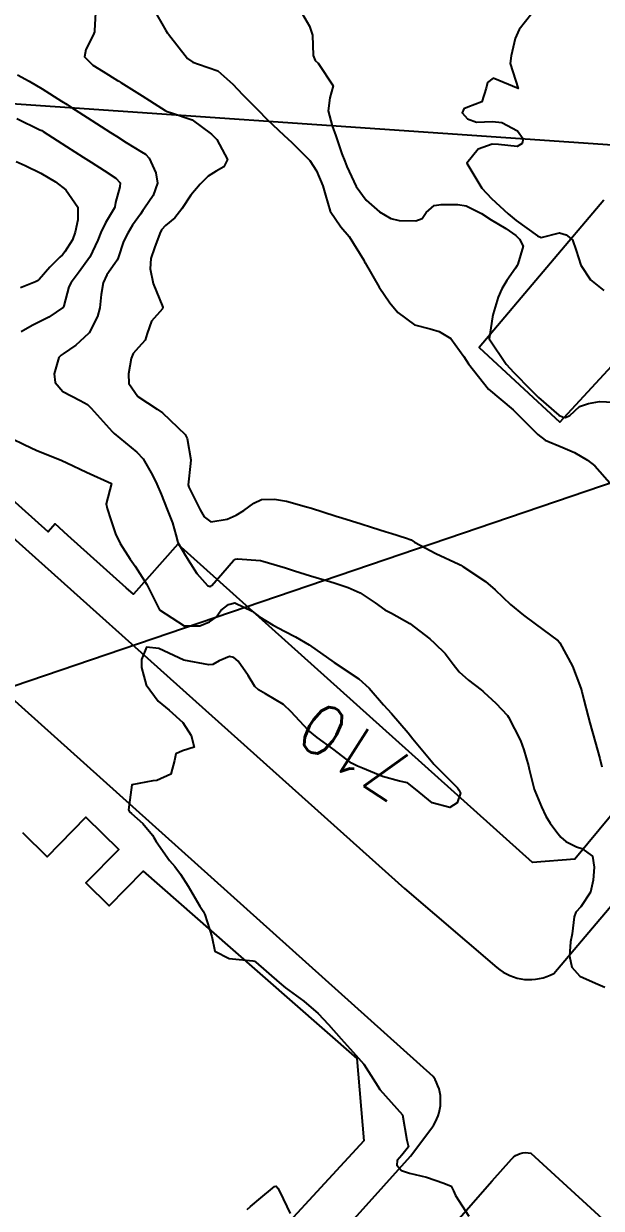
# Model space of a CAD drawing. Header units: metres. Extents: x 286371 to 293043, y 7462578 to 7466404.
# Drawn here: x 289960.7 to 290006.9, y 7463919.3 to 7464013.8 of the extents above; entities that cross this region are included whole.
import ezdxf
from ezdxf.enums import TextEntityAlignment as Align

# ---------------------------------------------------------------- set-up
doc = ezdxf.new("R2010")
doc.units = ezdxf.units.M
doc.header["$MEASUREMENT"] = 0
doc.linetypes.add('CONTINUO', pattern=[0])
for name, color, linetype in [('Cotas', 45, 'Continuous'), ('Curvas de Nivel 1m', 11, 'Continuous'), ('Curvas de Nivel 5m', 15, 'Continuous'), ('Edificações', 30, 'Continuous'), ('TEXTO', 45, 'Continuous'), ('Vias primárias', 230, 'Continuous')]:
    doc.layers.add(name, color=color, linetype=linetype)
doc.styles.add('Style-STANDARD', font='STANDARD.shx')

msp = doc.modelspace()

# ---------------------------------------------------------------- linework, layer by layer
at = {"layer": 'Curvas de Nivel 1m', "flags": 128}
for points, elevation in [([(289966.492, 7464015.152), (289966.392, 7464013.269), (289966.372, 7464013.163), (289966.28, 7464012.89), (289965.684, 7464011.752), (289965.59, 7464011.174), (289966.244, 7464010.522), (289967.085, 7464009.996), (289968.226, 7464009.295), (289968.326, 7464009.233), (289968.495, 7464009.129), (289969.559, 7464008.462), (289970.199, 7464008.065), (289971.744, 7464007.071), (289972.015, 7464006.901), (289972.18, 7464006.811), (289972.532, 7464006.706), (289974.171, 7464006.14), (289975.729, 7464005.011), (289976.147, 7464004.567), (289976.997, 7464002.991), (289976.721, 7464002.389), (289976.11, 7464002.055), (289975.47, 7464001.648), (289974.814, 7464001.024), (289974.081, 7464000.146), (289973.346, 7463999.055), (289972.785, 7463998.332), (289972.044, 7463997.728), (289971.738, 7463997.38), (289971.595, 7463997.081), (289971.177, 7463995.927), (289970.891, 7463995.091), (289970.823, 7463994.261), (289971.077, 7463993.088), (289971.829, 7463991.193), (289971.819, 7463991.076), (289970.938, 7463990.08), (289970.59, 7463989.094), (289970.426, 7463988.577), (289969.897, 7463987.976), (289969.48, 7463987.521), (289969.31, 7463987.113), (289969.092, 7463985.89), (289969.116, 7463985.116), (289969.839, 7463984.074), (289971.399, 7463983.081), (289971.82, 7463982.789), (289973.616, 7463981.047), (289973.789, 7463980.727), (289974.062, 7463979.04), (289974.059, 7463978.739), (289973.855, 7463977.042), (289973.912, 7463976.85), (289974.808, 7463975.028), (289975.134, 7463974.471), (289975.68, 7463974.077), (289976.973, 7463974.285), (289977.688, 7463974.609), (289978.301, 7463974.975), (289979.097, 7463975.57), (289979.708, 7463975.871), (289980.749, 7463975.898), (289981.706, 7463975.726), (289983.317, 7463975.283), (289983.698, 7463975.165), (289984.606, 7463974.881), (289985.689, 7463974.54), (289986.145, 7463974.399), (289987.68, 7463973.915), (289988.511, 7463973.652), (289989.671, 7463973.29), (289990.043, 7463973.171), (289991.305, 7463972.772), (289991.575, 7463972.678), (289991.662, 7463972.637), (289991.946, 7463972.474), (289993.647, 7463971.566), (289995.485, 7463970.707), (289995.633, 7463970.631), (289995.802, 7463970.531), (289997.614, 7463969.332), (289998.363, 7463968.663), (289999.587, 7463967.478), (290000.631, 7463966.629), (290001.564, 7463965.946), (290003.416, 7463964.586), (290003.542, 7463964.442), (290004.558, 7463962.569), (290005.211, 7463960.827), (290005.289, 7463960.557), (290005.464, 7463959.88), (290005.801, 7463958.549), (290005.934, 7463958.049), (290006.354, 7463956.54), (290006.728, 7463955.2), (290006.905, 7463954.532)], 708), ([(289971.049, 7464015.083), (289972.074, 7464013.281), (289972.218, 7464013.065), (289972.283, 7464012.977), (289973.809, 7464011.041), (289974.24, 7464010.738), (289974.686, 7464010.579), (289976.23, 7464010.052), (289977.43, 7464008.986), (289978.202, 7464008.173), (289979.419, 7464006.956), (289980.172, 7464006.169), (289981.503, 7464004.924), (289982.146, 7464004.352), (289983.569, 7464002.893), (289984.112, 7464002.071), (289984.616, 7464000.877), (289984.818, 7464000.138), (289985.209, 7463998.867), (289986.045, 7463997.614), (289986.712, 7463996.844), (289987.887, 7463994.945), (289987.955, 7463994.825), (289988.003, 7463994.737), (289989.117, 7463992.807), (289989.955, 7463991.546), (289990.606, 7463990.785), (289991.93, 7463989.796), (289993.183, 7463989.481), (289993.915, 7463989.276), (289994.837, 7463988.72), (289995.883, 7463987.271), (289996.238, 7463986.699), (289997.844, 7463984.674), (289999.82, 7463983.018), (290000.194, 7463982.639), (290001.79, 7463981.039), (290002.38, 7463980.606), (290003.776, 7463980.022), (290004.715, 7463979.625), (290005.761, 7463979.002), (290006.328, 7463978.546), (290007.731, 7463976.991)], 707), ([(289982.806, 7464014.907), (289983.55, 7464013.63), (289983.801, 7464012.892), (289983.853, 7464011.287), (289984.014, 7464010.888), (289984.241, 7464010.657), (289985.452, 7464008.866), (289985.174, 7464007.895), (289985.038, 7464006.872), (289985.37, 7464005.662), (289985.649, 7464004.862), (289986.133, 7464003.443), (289986.361, 7464002.851), (289986.532, 7464002.434), (289987.274, 7464000.837), (289988.078, 7463999.736), (289989.13, 7463998.808), (289990.056, 7463998.283), (289990.712, 7463998.127), (289992.054, 7463998.084), (289992.546, 7463998.268), (289992.868, 7463998.752), (289993.499, 7463999.317), (289994.074, 7463999.401), (289995.402, 7463999.387), (289996.073, 7463999.3), (289997.278, 7463998.686), (289998.056, 7463998.168), (289999.221, 7463997.482), (290000.038, 7463996.912), (290000.317, 7463996.64), (290000.599, 7463996.059), (290000.191, 7463994.642), (290000.126, 7463994.518), (289999.997, 7463994.307), (289999.309, 7463993.322), (289998.92, 7463992.66), (289998.623, 7463992.003), (289998.222, 7463990.67), (289998.175, 7463990.426), (289997.904, 7463988.674), (289999.264, 7463986.654), (289999.864, 7463986.004), (290001.235, 7463984.624), (290001.835, 7463984.008), (290003.471, 7463982.59), (290003.812, 7463982.427), (290003.989, 7463982.405), (290004.335, 7463982.577), (290005.106, 7463983.284), (290005.828, 7463983.51), (290006.7, 7463983.672), (290007.831, 7463983.636)], 706), ([(289960.231, 7464009.741), (289961.173, 7464009.24), (289962.215, 7464008.609), (289963.754, 7464007.647), (289964.197, 7464007.366), (289964.47, 7464007.19), (289966.168, 7464006.1), (289967.668, 7464005.142), (289968.15, 7464004.835), (289968.92, 7464004.345), (289970.132, 7464003.603), (289970.446, 7464003.415), (289970.755, 7464003.095), (289971.275, 7464001.918), (289971.405, 7464001.085), (289971.065, 7464000.104), (289970.378, 7463999.1), (289970.251, 7463998.911), (289970.057, 7463998.637), (289969.422, 7463997.735), (289969.036, 7463997.119), (289968.71, 7463996.438), (289968.264, 7463995.131), (289968.185, 7463994.948), (289967.997, 7463994.68), (289967.354, 7463993.774), (289967.065, 7463993.148), (289966.904, 7463992.207), (289966.798, 7463991.152), (289966.624, 7463990.464), (289965.958, 7463989.164), (289965.938, 7463989.14), (289965.913, 7463989.111), (289964.904, 7463988.174), (289963.888, 7463987.48), (289963.71, 7463987.374), (289963.545, 7463987.2), (289963.175, 7463985.894), (289963.248, 7463985.204), (289963.844, 7463984.492), (289965.234, 7463983.773), (289965.828, 7463983.441), (289966.125, 7463983.16), (289967.796, 7463981.285), (289967.962, 7463981.132), (289969.772, 7463979.647), (289970.267, 7463979.097), (289971.016, 7463977.814), (289971.371, 7463977.08), (289971.718, 7463976.28), (289972.198, 7463975.067), (289972.616, 7463973.998), (289972.887, 7463973.056), (289973.047, 7463972.446), (289973.639, 7463971.391), (289973.78, 7463971.186), (289973.864, 7463971.041), (289974.551, 7463969.963), (289975.413, 7463969.017), (289975.603, 7463968.93), (289975.671, 7463968.945), (289975.742, 7463969.012), (289976.626, 7463970.007), (289977.494, 7463970.987), (289977.636, 7463971.096), (289977.794, 7463971.14), (289979.635, 7463970.99), (289979.814, 7463970.952), (289981.626, 7463970.406), (289982.358, 7463970.178), (289983.617, 7463969.789), (289985.166, 7463969.316), (289985.609, 7463969.179), (289986.65, 7463968.849), (289987.598, 7463968.408), (289988.783, 7463967.62), (289989.578, 7463967.066), (289990.086, 7463966.797), (289991.562, 7463965.987), (289993.153, 7463964.75), (289993.539, 7463964.413), (289994.382, 7463963.582), (289995.025, 7463962.722), (289995.505, 7463962.127), (289996.257, 7463961.46), (289997.262, 7463960.679), (289997.385, 7463960.579), (289997.481, 7463960.496), (289998.42, 7463959.617), (289999.36, 7463958.646), (289999.451, 7463958.505), (290000.404, 7463956.635), (290000.677, 7463955.903), (290001.029, 7463954.622), (290001.102, 7463954.342), (290001.364, 7463953.289), (290001.497, 7463952.762), (290001.545, 7463952.621), (290002.082, 7463951.356), (290002.408, 7463950.603), (290002.757, 7463950.037), (290003.305, 7463949.34), (290003.632, 7463948.921), (290004.007, 7463948.58), (290004.875, 7463948.149), (290005.286, 7463948.019), (290006.139, 7463947.409), (290006.279, 7463946.544), (290006.193, 7463945.491), (290005.992, 7463944.549), (290005.216, 7463943.371), (290004.823, 7463942.958), (290004.687, 7463942.572), (290004.532, 7463941.226), (290004.382, 7463940.576), (290004.305, 7463939.429), (290004.486, 7463938.574), (290005.133, 7463937.842), (290006.375, 7463937.296), (290007.121, 7463936.973)], 709), ([(289960.118, 7464002.819), (289960.849, 7464002.507), (289962.104, 7464001.885), (289963.259, 7464001.207), (289964.085, 7464000.574), (289965.061, 7463999.179), (289965.049, 7463998.179), (289964.839, 7463997.182), (289964.625, 7463996.586), (289964.01, 7463995.62), (289963.82, 7463995.384), (289963.626, 7463995.2), (289962.805, 7463994.399), (289961.977, 7463993.414), (289961.875, 7463993.327), (289961.66, 7463993.229), (289960.478, 7463992.735)], 711), ([(289978.582, 7463919.235), (289978.852, 7463919.463), (289979.662, 7463920.152), (289980.596, 7463920.939), (289980.751, 7463921.061), (289980.876, 7463921.081), (289981.012, 7463920.932), (289981.171, 7463920.628), (289982.015, 7463918.917)], 711)]:
    msp.add_lwpolyline(points, dxfattribs=dict(at, elevation=elevation))
at = {"layer": 'Curvas de Nivel 5m', "flags": 128}
for points, elevation in [([(290001.303, 7464014.619), (290000.285, 7464013.348), (289999.975, 7464012.649), (289999.64, 7464011.267), (289999.561, 7464010.655), (290000.214, 7464008.644), (289998.226, 7464009.463), (289997.775, 7464009.127), (289997.647, 7464008.683), (289997.3, 7464007.585), (289996.191, 7464007.15), (289995.864, 7464007.034), (289995.739, 7464006.711), (289996.177, 7464006.237), (289996.895, 7464005.972), (289998.174, 7464006.005), (289998.902, 7464005.935), (290000.163, 7464005.26), (290000.602, 7464004.638), (290000.528, 7464004.259), (290000.145, 7464004.025), (289998.645, 7464004.169), (289998.147, 7464004.209), (289997.013, 7464003.819), (289996.124, 7464002.704), (289997.313, 7464000.686), (289998.082, 7463999.882), (289999.42, 7463998.654), (290000.056, 7463998.12), (290001.765, 7463996.892), (290002.036, 7463996.758), (290003.503, 7463997.132), (290004.04, 7463996.987), (290004.54, 7463996.577), (290004.856, 7463995.733), (290005.213, 7463994.566), (290005.976, 7463993.383), (290007.059, 7463992.538)], 705), ([(289960.179, 7464006.247), (289962.029, 7464005.364), (289962.165, 7464005.288), (289962.273, 7464005.223), (289964.137, 7464004.03), (289965.473, 7464003.174), (289966.118, 7464002.764), (289967.149, 7464002.108), (289968.099, 7464001.49), (289968.432, 7464001.129), (289968.406, 7464000.813), (289968.07, 7463999.554), (289968.003, 7463999.197), (289967.976, 7463999.136), (289967.257, 7463997.935), (289966.894, 7463997.152), (289966.641, 7463996.539), (289966.005, 7463995.202), (289965.99, 7463995.179), (289965.15, 7463994.013), (289964.518, 7463993.186), (289964.334, 7463992.823), (289963.946, 7463991.303), (289963.916, 7463991.223), (289963.895, 7463991.195), (289962.739, 7463990.405), (289961.926, 7463989.999), (289961.4, 7463989.754), (289960.529, 7463989.245)], 710), ([(289959.786, 7463980.737), (289960.779, 7463980.239), (289961.772, 7463979.771), (289963.197, 7463979.203), (289963.761, 7463978.971), (289964.161, 7463978.786), (289965.747, 7463978.036), (289967.734, 7463977.134), (289967.322, 7463975.528), (289967.39, 7463975.139), (289967.686, 7463974.234), (289968.058, 7463973.129), (289968.425, 7463972.35), (289969.226, 7463971.111), (289969.626, 7463970.56), (289970.556, 7463969.09), (289971.574, 7463967.074), (289973.555, 7463965.799), (289974.782, 7463965.8), (289975.561, 7463966.12), (289976.094, 7463966.479), (289976.475, 7463967.001), (289977.082, 7463967.491), (289977.584, 7463967.625), (289978.963, 7463966.964), (289979.567, 7463966.516), (289980.659, 7463965.836), (289981.551, 7463965.367), (289982.438, 7463964.911), (289983.535, 7463964.268), (289985.514, 7463962.864), (289987.495, 7463961.57), (289988.309, 7463960.822), (289989.464, 7463959.499), (289990.102, 7463958.795), (289991.431, 7463957.24), (289991.806, 7463956.769), (289993.386, 7463954.852), (289993.483, 7463954.743), (289995.356, 7463952.87), (289995.479, 7463952.713), (289995.608, 7463952.453), (289995.338, 7463951.671), (289994.755, 7463951.301), (289993.338, 7463951.66), (289992.019, 7463952.764), (289991.364, 7463953.269), (289990.745, 7463953.406), (289989.378, 7463953.76), (289987.795, 7463954.422), (289987.39, 7463954.586), (289986.892, 7463954.842), (289985.411, 7463955.978), (289984.165, 7463956.883), (289983.433, 7463957.474), (289982.073, 7463958.915), (289981.463, 7463959.517), (289980.047, 7463960.374), (289979.48, 7463960.684), (289979.18, 7463960.959), (289978.65, 7463961.813), (289977.854, 7463962.979), (289977.518, 7463963.273), (289977.172, 7463963.337), (289976.347, 7463963.002), (289975.82, 7463962.699), (289975.509, 7463962.679), (289973.514, 7463963.044), (289971.528, 7463963.991), (289970.537, 7463964.081), (289970.147, 7463963.095), (289970.139, 7463962.46), (289970.509, 7463961.089), (289971.465, 7463959.781), (289972.355, 7463959.061), (289973.439, 7463958.072), (289974.092, 7463957.034), (289974.333, 7463956.108), (289973.406, 7463955.827), (289972.864, 7463955.59), (289972.77, 7463955.054), (289972.477, 7463953.958), (289971.37, 7463953.461), (289971.028, 7463953.421), (289969.364, 7463953.104), (289969.093, 7463951.109), (289969.178, 7463950.954), (289969.33, 7463950.819), (289970.253, 7463950.03), (289971.006, 7463949.08), (289971.119, 7463948.896), (289971.297, 7463948.593), (289972.383, 7463947.058), (289972.794, 7463946.581), (289973.258, 7463945.968), (289973.856, 7463945.035), (289974.806, 7463943.426), (289975.048, 7463943.017), (289975.2, 7463942.756), (289975.747, 7463941.006), (289975.983, 7463939.835), (289977.148, 7463939.242), (289979.024, 7463939.078), (289979.145, 7463939.033), (289979.257, 7463938.953), (289981.12, 7463937.326), (289981.64, 7463936.917), (289983.098, 7463935.855), (289984.235, 7463934.877), (289985.071, 7463933.982), (289986.075, 7463932.849), (289987.038, 7463931.792), (289987.879, 7463930.822), (289988.998, 7463929.067), (289989.171, 7463928.802), (289990.964, 7463926.774), (289991.334, 7463924.768), (289991.46, 7463924.232), (289990.916, 7463923.568), (289990.539, 7463923.151), (289990.516, 7463922.78), (289990.898, 7463922.338), (289991.539, 7463922.12), (289992.89, 7463921.807), (289994.276, 7463921.324), (289994.872, 7463921.095), (289995.053, 7463920.712), (289995.21, 7463920.358), (289996.282, 7463918.693)], 710)]:
    msp.add_lwpolyline(points, dxfattribs=dict(at, elevation=elevation))
at = {"layer": 'Edificações', "elevation": 721.596}
for points in [[(290007.05, 7463999.745), (290002.496, 7463994.37), (289997.089, 7463987.987), (290003.545, 7463982.027), (290022.402, 7464002.454)], [(290020.42, 7463966.043), (290004.745, 7463947.184), (290001.367, 7463946.921), (289973.047, 7463972.297), (289969.484, 7463968.321), (289968.923, 7463968.824), (289964.258, 7463973.004), (289963.238, 7463973.918), (289962.675, 7463973.29), (289954.094, 7463980.978)]]:
    msp.add_lwpolyline(points, dxfattribs=at)
at = {"layer": 'Edificações'}
msp.add_lwpolyline([(289960.637, 7463949.3), (289962.604, 7463947.369), (289965.693, 7463950.516), (289968.315, 7463947.943), (289965.7, 7463945.279), (289967.552, 7463943.461), (289970.271, 7463946.231), (289977.223, 7463940.129), (289987.32, 7463931.265), (289987.883, 7463924.709), (289978.177, 7463914.183)], dxfattribs=at)
at = {"layer": 'TEXTO', "linetype": 'CONTINUO'}
for points in [[(290071.969, 7463999.725, 0), (289885.44, 7464012.535, 0)], [(289894.438, 7463938.716, 0), (290074.88, 7464000.084, 0)]]:
    msp.add_polyline3d(points, dxfattribs=at)
at = {"layer": 'Vias primárias'}
for points, elevation in [([(289886.451, 7464038.537), (289899.335, 7464027.035), (289924.434, 7464004.412), (289944.177, 7463986.851), (289991.138, 7463944.836), (289998.513, 7463938.532, 0.311604), (290003.055, 7463938.062), (290020.856, 7463959.058), (290038.759, 7463979.243), (290040.322, 7463981.275, 0.417547), (290039.067, 7463990.482), (289987.011, 7464040.41), (289946.451, 7464076.2, 0.015533), (289940.264, 7464081.326, -0.132483), (289929.011, 7464096.238), (289919.888, 7464111.51), (289910.397, 7464127.592, 0.451), (289905.128, 7464128.607), (289875.679, 7464111.553), (289866.82, 7464106.948)], 714.275), ([(289915.67, 7463837.927), (289944.96, 7463871.652), (289991.607, 7463923.496), (289993.307, 7463925.742, 0.319296), (289993.429, 7463929.845), (289929.267, 7463987.341), (289925.992, 7463990.313, 0.333143), (289919.398, 7463990.933), (289897.787, 7463966.33)], 723.922)]:
    msp.add_lwpolyline(points, format="xyb", dxfattribs=dict(at, elevation=elevation))
at = {"layer": 'Vias primárias', "elevation": 724}
msp.add_lwpolyline([(289916.077, 7463828.39), (289929.211, 7463843.076), (289957.662, 7463875.398), (289995.683, 7463918.739), (289998.14, 7463921.51), (289999.682, 7463923.252, -0.283626), (290001.212, 7463923.715), (290040.046, 7463888.185), (290052.333, 7463877.103), (290053.446, 7463876.243, -0.46468), (290053.713, 7463870.054), (290001.91, 7463820.825), (289982.696, 7463802.961), (289968.884, 7463790.275), (289965.22, 7463786.687), (289963.37, 7463785.128, -0.325864), (289957.47, 7463785.413, 0.009974), (289946.606, 7463794.87), (289917.005, 7463820.736)], format="xyb", close=True, dxfattribs=at)

# ---------------------------------------------------------------- texts
at = {"layer": 'Cotas', "style": 'Style-STANDARD'}
msp.add_text('710', height=4, rotation=147.32186, dxfattribs=at).set_placement((289987.266, 7463955.766, 710), align=Align.MIDDLE_CENTER)

doc.saveas('drawing.dxf')
